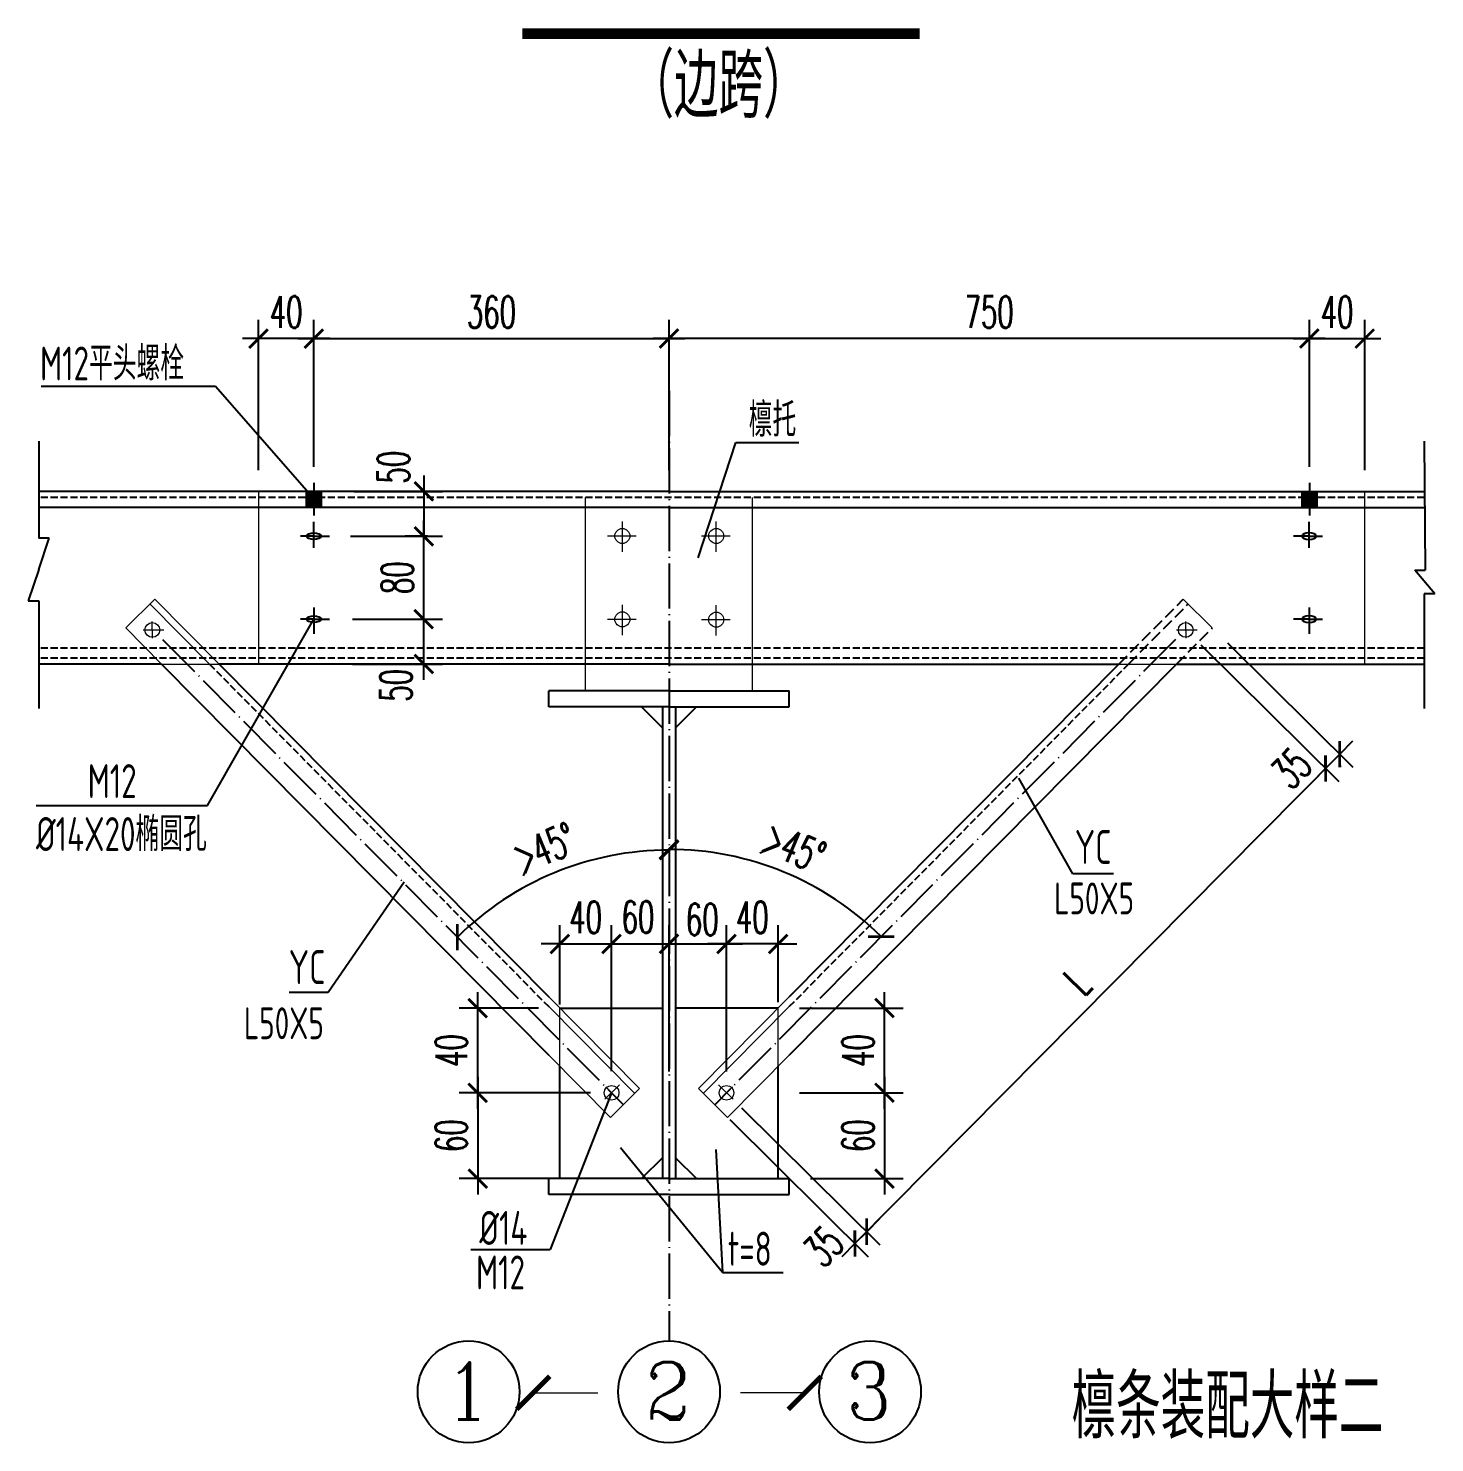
# Model space of a CAD drawing. Extents: x -307088 to 5640332, y -3541089 to -2181377.
# Drawn here: x 5560666 to 5575579, y -3379659 to -3364659 of the extents above; entities that cross this region are included whole.
import ezdxf
from ezdxf.enums import TextEntityAlignment as Align

# ---------------------------------------------------------------- set-up
doc = ezdxf.new("R2010")
doc.units = 0
doc.header["$LTSCALE"] = 100
doc.header["$MEASUREMENT"] = 0
for name, pattern in [('ACAD_ISO02W100', [15, 12, -3]), ('ACAD_ISO04W100', [30.5, 24, -3, 0.5, -3]), ('CENTER', [2, 1.25, -0.25, 0.25, -0.25]), ('DASH', [0.35, 0.25, -0.1])]:
    doc.linetypes.add(name, pattern=pattern)
doc.layers.get('0').update_dxf_attribs({"linetype": 'CONTINUOUS'})
doc.layers.get('DEFPOINTS').update_dxf_attribs({"linetype": 'CONTINUOUS'})
for name, color, linetype in [('PUB_DIM', 3, 'CONTINUOUS'), ('PUB_TEXT', 7, 'CONTINUOUS'), ('图层2', 7, 'CONTINUOUS'), ('标注', 7, 'CONTINUOUS'), ('螺栓', 15, 'CONTINUOUS')]:
    doc.layers.add(name, color=color, linetype=linetype)
for name, color, linetype, lineweight in [('虚线', 8, 'ACAD_ISO02W100', 9), ('轮廓', 7, 'CONTINUOUS', 9), ('轴线', 1, 'CENTER', 13)]:
    doc.layers.add(name, color=color, linetype=linetype, lineweight=lineweight)
doc.styles.add('_HZTXT', font='tssdeng.shx', dxfattribs={"width": 0.8, "bigfont": 'HZTXT.shx'})
doc.styles.add('DIM_FONT', font='SIMPLEX.shx', dxfattribs={"width": 0.6, "bigfont": 'hztxt.shx'})
doc.styles.add('HZTXT1', font='simplex.shx', dxfattribs={"width": 0.7, "height": 1000, "bigfont": 'hztxt.shx'})
doc.styles.add('ROMANC', font='ROMANC.shx', dxfattribs={"width": 0.7, "height": 700})
doc.dimstyles.new('dim100', dxfattribs={"dimtxt": 300, "dimasz": 176, "dimexe": 176, "dimexo": 200, "dimgap": 100, "dimtad": 1, "dimdec": 0, "dimdsep": 46, "dimtxsty": 'DIM_FONT', "dimblk": 'ARCHTICK', "dimcen": 2.5, "dimdle": 150, "dimclrd": 136, "dimclre": 136, "dimclrt": 7, "dimadec": 0, "dimazin": 0, "dimtfac": 1, "dimtdec": 0, "dimtix": 1, "dimtmove": 2, "dimatfit": 2, "dimldrblk": 'ARCHTICK', "dimfxl": 1, "dimlwd": -1, "dimarcsym": 0})

# ---------------------------------------------------------------- blocks, each defined once
blk = doc.blocks.new('轴线号')
at = {"layer": 'PUB_DIM', "lineweight": -3}
blk.add_circle((0, -400), 400, dxfattribs=at)
at = {"layer": 'PUB_TEXT', "lineweight": -3, "style": 'ROMANC', "width": 0.888889}
blk.add_attdef('A', text='', height=450, dxfattribs=at).set_placement((-190, -618), (172, -618), align=Align.FIT)
blk = doc.blocks.new('_ARCHTICK')
at = {"color": 0, "linetype": 'ByBlock', "const_width": 0.15}
blk.add_lwpolyline([(-0.5, -0.5), (0.5, 0.5)], dxfattribs=at)
blk = doc.blocks.new('A$C3B1F439F')
at = {"layer": '轮廓'}
for p, q in [((-155, -153), (190, 189)), ((0, 0), (-139, 140)), ((0, 0), (139, -140))]:
    blk.add_line(p, q, dxfattribs=at)
blk.add_circle((0, 0), 174, dxfattribs=at)
blk = doc.blocks.new('A$C280F6FDE')
at = {"layer": '轮廓'}
for p, q in [((-244, 244), (262, -262)), ((235, 235), (-242, -242))]:
    blk.add_line(p, q, dxfattribs=at)
blk.add_circle((3, 6), 177, dxfattribs=at)

msp = doc.modelspace()

# ---------------------------------------------------------------- linework, layer by layer
at = {"color": 136, "linetype": 'ByBlock'}
for p, q in [((5563106.7, -3369345.2), (5563106.7, -3367751.9)), ((5563694, -3369308.5), (5563694, -3367751.9)), ((5563694, -3369308.5), (5563694, -3367751.9)), ((5567460, -3369308.5), (5567460, -3367751.9)), ((5567460, -3369345.2), (5567460, -3367751.9)), ((5574250.1, -3369308.5), (5574250.1, -3367751.9)), ((5574250.1, -3369308.5), (5574250.1, -3367751.9)), ((5574837.4, -3369345.2), (5574837.4, -3367751.9)), ((5563862.8, -3367949.9), (5562938, -3367949.9)), ((5563525.3, -3367949.9), (5567628.7, -3367949.9)), ((5574418.9, -3367949.9), (5567291.2, -3367949.9)), ((5574081.4, -3367949.9), (5575006.2, -3367949.9)), ((5564859.9, -3369401.5), (5564859.9, -3370046.2)), ((5564120.9, -3369570.2), (5565057.9, -3369570.2)), ((5564859.9, -3371094.2), (5564859.9, -3369877.5)), ((5564084.1, -3370046.2), (5565057.9, -3370046.2)), ((5564898.4, -3370046.2), (5564661.9, -3370046.2)), ((5564103.1, -3370925.4), (5565057.9, -3370925.4)), ((5564103.1, -3370925.4), (5565057.9, -3370925.4)), ((5564859.9, -3371570.1), (5564859.9, -3370925.4)), ((5573380.8, -3371177.1), (5574712.5, -3372496.1)), ((5573098.9, -3371198), (5574562.5, -3372647.5)), ((5573098.9, -3371198), (5574562.5, -3372647.5)), ((5564103.1, -3371401.4), (5565057.9, -3371401.4)), ((5574571.9, -3372356.8), (5574711.2, -3372216.1)), ((5574421.9, -3372508.2), (5574571.9, -3372356.8)), ((5574421.9, -3372508.2), (5574571.9, -3372356.8)), ((5569437.4, -3377540.9), (5574540.6, -3372388.3)), ((5574421.9, -3372508.2), (5574282.5, -3372648.9)), ((5566302.4, -3375013.3), (5566302.4, -3374171.2)), ((5566850.8, -3374643.7), (5566850.8, -3374171.2)), ((5566850.8, -3375719.5), (5566850.8, -3374171.2)), ((5567460, -3375719.5), (5567460, -3374171.2)), ((5567460, -3375723.3), (5567460, -3374171.2)), ((5568069.2, -3375723.3), (5568069.2, -3374171.2)), ((5568069.2, -3374643.7), (5568069.2, -3374171.2)), ((5568617.6, -3374985.5), (5568617.6, -3374171.2)), ((5566302.4, -3374369.2), (5566104.4, -3374369.2)), ((5566302.4, -3374369.2), (5566850.8, -3374369.2)), ((5566682, -3374369.2), (5567628.7, -3374369.2)), ((5566850.8, -3374369.2), (5567048.8, -3374369.2)), ((5567291.2, -3374369.2), (5568238, -3374369.2)), ((5568069.2, -3374369.2), (5567871.2, -3374369.2)), ((5568617.6, -3374369.2), (5568069.2, -3374369.2)), ((5568617.6, -3374369.2), (5568815.6, -3374369.2)), ((5565432.1, -3376117.1), (5565432.1, -3374881.6)), ((5569744.9, -3376117.1), (5569744.9, -3374881.6)), ((5566077.4, -3375050.3), (5565234.1, -3375050.3)), ((5568842.6, -3375050.3), (5569942.9, -3375050.3)), ((5565432.1, -3375779.6), (5565432.1, -3377026.6)), ((5569744.9, -3375779.6), (5569744.9, -3377026.6)), ((5566077.4, -3375948.3), (5565234.1, -3375948.3)), ((5566625.8, -3375948.3), (5565234.1, -3375948.3)), ((5568842.6, -3375948.3), (5569942.9, -3375948.3)), ((5568842.6, -3375948.3), (5569942.9, -3375948.3)), ((5568229.1, -3376106.7), (5569696.9, -3377560.4)), ((5568229.1, -3376106.7), (5569696.9, -3377560.4)), ((5568104.1, -3376232.8), (5569571.9, -3377686.5)), ((5566625.8, -3376857.9), (5565234.1, -3376857.9)), ((5568960.2, -3376857.9), (5569942.9, -3376857.9)), ((5569556.2, -3377421), (5569695.5, -3377280.4)), ((5569556.2, -3377421), (5569431.2, -3377547.2)), ((5569556.2, -3377421), (5569431.2, -3377547.2)), ((5569431.2, -3377547.2), (5569291.9, -3377687.9))]:
    msp.add_line(p, q, dxfattribs=at)
for radius, start, end in [(3189.3, 90, 134.72381), (3196.8, 45.27619, 90)]:
    msp.add_arc((5567460, -3376563.4), radius, start, end, dxfattribs=at)
at = {"layer": 'DEFPOINTS', "color": 0, "linetype": 'ByBlock'}
for p in [(5563106.7, -3367949.9), (5567460, -3367949.9), (5567460, -3367949.9), (5574837.4, -3367949.9), (5567460, -3368503.7), (5567460, -3368503.7), (5563694, -3369533.5), (5563694, -3369533.5), (5574250.1, -3369533.5), (5574250.1, -3369533.5), (5563106.7, -3369570.2), (5563895.9, -3369570.2), (5574837.4, -3369570.2), (5575485.5, -3369570.2), (5563859.1, -3370046.2), (5564859.9, -3370046.2), (5564859.9, -3370046.2), (5575448.7, -3370046.2), (5563878.1, -3370925.4), (5563878.1, -3370925.4), (5564859.9, -3370925.4), (5573220.9, -3371018.8), (5575467.7, -3370925.4), (5575467.7, -3370925.4), (5562089.3, -3371140.7), (5572830.7, -3371140.7), (5572939.1, -3371039.7), (5572939.1, -3371039.7), (5563878.1, -3371401.4), (5575467.7, -3371401.4), (5575467.7, -3371685.1), (5574571.9, -3372356.8), (5574421.9, -3372508.2), (5566850.8, -3374369.2), (5567460, -3374369.2), (5568069.2, -3374369.2), (5568069.2, -3374369.2), (5566850.8, -3374868.7), (5568069.2, -3374868.7), (5565432.1, -3375050.3), (5566302.4, -3375050.3), (5569744.9, -3375050.3), (5568617.6, -3375210.5), (5566302.4, -3375238.3), (5566302.4, -3375948.3), (5566850.8, -3375944.5), (5566850.8, -3375948.3), (5567460, -3375944.5), (5567460, -3375948.3), (5568069.2, -3375948.3), (5568069.2, -3375948.3), (5568069.2, -3375948.3), (5566975.7, -3376074.5), (5567944.2, -3376074.5), (5567944.2, -3376074.5), (5565432.1, -3376857.9), (5566850.8, -3376857.9), (5569744.9, -3376857.9), (5569431.2, -3377547.2), (5567460, -3378579), (5567460, -3378579)]:
    msp.add_point(p, dxfattribs=at)
at = {"layer": 'PUB_DIM', "lineweight": -3, "const_width": 112.5}
msp.add_lwpolyline([(5565904.2, -3364715.5), (5570117.5, -3364715.5)], dxfattribs=at)
at = {"layer": '图层2', "color": 7, "linetype": 'DASH', "lineweight": -2, "ltscale": 5}
for p, q in [((5572231.5, -3371401.4), (5572912.8, -3370713.6)), ((5572333.3, -3371401.4), (5572964.1, -3370764.4)), ((5572842, -3371401.4), (5573220.9, -3371018.8))]:
    msp.add_line(p, q, dxfattribs=at)
at = {"layer": '标注', "color": 136}
for p, q in [((5560801.1, -3368455.3), (5562650.2, -3368455.3)), ((5562650.2, -3368455.3), (5563718.7, -3369674.8)), ((5567768.4, -3370276), (5568167, -3369051.2)), ((5568167, -3369051.2), (5568835.9, -3369051.2)), ((5562564.6, -3372900.9), (5563694, -3370925.4)), ((5571740.5, -3373625.5), (5571170, -3372611.1)), ((5560749.8, -3372900.9), (5562564.6, -3372900.9)), ((5563846.5, -3374881.8), (5564651.5, -3373712.7)), ((5572174.8, -3373625.5), (5571740.5, -3373625.5)), ((5563432.1, -3374881.8), (5563846.5, -3374881.8)), ((5566850.8, -3375948.3), (5566198.1, -3377611.4)), ((5568026.6, -3377852.4), (5566945, -3376532.5)), ((5567957, -3376548.3), (5568026.6, -3377852.4)), ((5565360.3, -3377611.4), (5566198.1, -3377611.4)), ((5568026.6, -3377852.4), (5568671.6, -3377852.4))]:
    msp.add_line(p, q, dxfattribs=at)
at = {"layer": '标注'}
for p, q in [((5560777.5, -3369038.5), (5560777.5, -3370067.7)), ((5575467.7, -3369038.5), (5575479.5, -3370404.4)), ((5563694, -3370170.1), (5563694, -3369892.4)), ((5574247.2, -3370170.1), (5574247.2, -3369892.4)), ((5560777.5, -3370400), (5560889, -3370067.7)), ((5560889, -3370067.7), (5560777.5, -3370067.7)), ((5563694, -3370046.2), (5563553.2, -3370046.2)), ((5563694, -3370046.2), (5563859.1, -3370046.2)), ((5574247.2, -3370046.2), (5574082.1, -3370046.2)), ((5574247.2, -3370046.2), (5574388, -3370046.2)), ((5560777.5, -3370400), (5560666, -3370732.3)), ((5575579.2, -3370657.5), (5575368, -3370404.4)), ((5575368, -3370404.4), (5575479.5, -3370404.4)), ((5560666, -3370732.3), (5560777.5, -3370732.3)), ((5560777.5, -3370732.3), (5560777.5, -3371872.2)), ((5575579.2, -3370657.5), (5575467.7, -3370657.5)), ((5575467.7, -3370657.5), (5575467.7, -3371872.2)), ((5563694, -3370801.6), (5563694, -3371079.2)), ((5574247.2, -3370801.6), (5574247.2, -3371079.2)), ((5563694, -3370925.4), (5563553.2, -3370925.4)), ((5563694, -3370925.4), (5563859.1, -3370925.4)), ((5574247.2, -3370925.4), (5574082.1, -3370925.4)), ((5574247.2, -3370925.4), (5574388, -3370925.4))]:
    msp.add_line(p, q, dxfattribs=at)
for centre in [(5563694, -3370046.2), (5563694, -3370925.4)]:
    msp.add_ellipse(centre, major_axis=(-76.2, 0), ratio=0.4562067, dxfattribs=at)
at = {"layer": '标注', "extrusion": (0, 0, -1)}
for centre in [(5574247.2, -3370046.2), (5574247.2, -3370925.4)]:
    msp.add_ellipse(centre, major_axis=(76.2, 0), ratio=0.4562067, dxfattribs=at)
at = {"layer": '虚线', "linetype": 'Continuous', "ltscale": 40}
for p, q in [((5563106.7, -3369570.2), (5563106.7, -3371401.4)), ((5574834.5, -3369570.2), (5574834.5, -3371401.4))]:
    msp.add_line(p, q, dxfattribs=at)
at = {"layer": '虚线', "ltscale": 40}
for p, q in [((5566302.4, -3375666.7), (5566302.4, -3375050.3)), ((5568617.6, -3375666.7), (5568617.6, -3375050.3))]:
    msp.add_line(p, q, dxfattribs=at)
at = {"layer": '螺栓', "color": 1, "linetype": 'ACAD_ISO04W100', "ltscale": 0.2}
for p, q in [((5567460, -3368503.7), (5567460, -3378579)), ((5562089.3, -3371140.7), (5566975.7, -3376074.5)), ((5572830.7, -3371140.7), (5567944.2, -3376074.5))]:
    msp.add_line(p, q, dxfattribs=at)
at = {"layer": '螺栓', "color": 7, "linetype": 'Continuous', "ltscale": 1.5}
for p, q in [((5563694, -3369481.2), (5563694, -3369827.7)), ((5574250.1, -3369481.2), (5574250.1, -3369827.7))]:
    msp.add_line(p, q, dxfattribs=at)
at = {"layer": '螺栓', "color": 3, "lineweight": -3, "ltscale": 1.5}
for p, q in [((5567460, -3369570.2), (5560777.5, -3369570.2)), ((5567460, -3369570.2), (5575467.7, -3369570.2)), ((5567460, -3369740.3), (5560777.5, -3369740.3)), ((5567460, -3369740.3), (5575467.7, -3369740.3)), ((5562078, -3371401.4), (5560780.2, -3371401.4)), ((5562078, -3371401.4), (5566184.2, -3375547.5)), ((5567460, -3371401.4), (5562688.4, -3371401.4)), ((5562688.4, -3371401.4), (5566184.2, -3374931.1)), ((5567460, -3371401.4), (5572231.5, -3371401.4)), ((5572842, -3371401.4), (5568735.7, -3375547.5)), ((5572231.5, -3371401.4), (5568735.7, -3374931.1)), ((5572842, -3371401.4), (5575467.7, -3371401.4)), ((5567460, -3371685.1), (5566184.2, -3371685.1)), ((5566184.2, -3371855.2), (5566184.2, -3371685.1)), ((5567460, -3371685.1), (5568735.7, -3371685.1)), ((5568735.7, -3371855.2), (5568735.7, -3371685.1)), ((5567460, -3371855.2), (5566184.2, -3371855.2)), ((5567391.6, -3372076.2), (5567169.9, -3371855.2)), ((5567391.6, -3371855.2), (5567391.6, -3376857.9)), ((5567460, -3371855.2), (5568735.7, -3371855.2)), ((5567528.4, -3371855.2), (5567528.4, -3376857.9)), ((5567528.4, -3372076.2), (5567750.1, -3371855.2)), ((5566302.4, -3375050.3), (5567391.6, -3375050.3)), ((5568617.6, -3375050.3), (5567528.4, -3375050.3)), ((5566302.4, -3376857.9), (5566302.4, -3375666.7)), ((5568617.6, -3376857.9), (5568617.6, -3375666.7)), ((5567391.6, -3376636.9), (5567169.9, -3376857.9)), ((5567528.4, -3376636.9), (5567750.1, -3376857.9)), ((5567460, -3376857.9), (5566184.2, -3376857.9)), ((5566184.2, -3377028), (5566184.2, -3376857.9)), ((5567460, -3376857.9), (5568735.7, -3376857.9)), ((5568735.7, -3377028), (5568735.7, -3376857.9)), ((5567460, -3377028), (5566184.2, -3377028)), ((5567460, -3377028), (5568735.7, -3377028))]:
    msp.add_line(p, q, dxfattribs=at)
at = {"layer": '螺栓', "color": 7, "linetype": 'DASH', "ltscale": 3}
for p, q in [((5575467.7, -3369634), (5560777.5, -3369634)), ((5575467.7, -3371231.3), (5560780.2, -3371231.3)), ((5575467.7, -3371337.6), (5560780.2, -3371337.6)), ((5562586.7, -3371401.4), (5566184.2, -3375033.8)), ((5572333.3, -3371401.4), (5568735.7, -3375033.8))]:
    msp.add_line(p, q, dxfattribs=at)
at = {"layer": '螺栓', "color": 7, "lineweight": -3, "ltscale": 1.5}
for p, q in [((5568422.9, -3373402.6), (5568625.6, -3373325.6)), ((5565917.7, -3373647.1), (5566010.5, -3373451.9))]:
    msp.add_line(p, q, dxfattribs=at)
at = {"layer": '螺栓', "color": 7, "linetype": 'Continuous', "ltscale": 1.5, "const_width": 180}
for points in [[(5563694, -3369570.2), (5563694, -3369740.3)], [(5574250.1, -3369570.2), (5574250.1, -3369740.3)]]:
    msp.add_lwpolyline(points, dxfattribs=at)
at = {"layer": '轮廓'}
for p, q in [((5566575.3, -3371685.1), (5566575.3, -3369634)), ((5568344.7, -3371685.1), (5568344.7, -3369634)), ((5562007.2, -3370713.6), (5561699, -3371018.8)), ((5562688.4, -3371401.4), (5562007.2, -3370713.6)), ((5572912.8, -3370713.6), (5573220.9, -3371018.8)), ((5562586.7, -3371401.4), (5561955.9, -3370764.4)), ((5562078, -3371401.4), (5561699, -3371018.8)), ((5562078, -3371401.4), (5562688.4, -3371401.4)), ((5572231.5, -3371401.4), (5572842, -3371401.4)), ((5566184.2, -3374931.1), (5567147.9, -3375904)), ((5568735.7, -3374931.1), (5567772.1, -3375904)), ((5566184.2, -3375033.8), (5567096.5, -3375954.9)), ((5568735.7, -3375033.8), (5567823.5, -3375954.9)), ((5566184.2, -3375547.5), (5566839.7, -3376209.3)), ((5568735.7, -3375547.5), (5568080.3, -3376209.3)), ((5566781.1, -3376017.4), (5566936.5, -3375863.4)), ((5566850.8, -3375948.3), (5566788.3, -3375885.2)), ((5566839.7, -3376209.3), (5567147.9, -3375904)), ((5566850.8, -3375948.3), (5566913.3, -3376011.4)), ((5568080.3, -3376209.3), (5567772.1, -3375904)), ((5568138.9, -3376017.4), (5567983.5, -3375863.4)), ((5568069.2, -3375948.3), (5568006.7, -3376011.4)), ((5568069.2, -3375948.3), (5568131.7, -3375885.2))]:
    msp.add_line(p, q, dxfattribs=at)
for centre in [(5566850.8, -3375948.3), (5568069.2, -3375948.3)]:
    msp.add_circle(centre, 78.2, dxfattribs=at)

# ---------------------------------------------------------------- block references
at = {"color": 136, "linetype": 'ByBlock'}
for p, xscale, yscale, zscale, rotation in [((5563106.7, -3367949.9), 198, 198, 198, 180), ((5563694, -3367949.9), 198, 198, 198, 180), ((5567460, -3367949.9), 198, 198, 198, 180), ((5574250.1, -3367949.9), 198, 198, 198, 180), ((5564859.9, -3369570.2), 198, 198, 198, 90), ((5564859.9, -3370046.2), 198, 198, 198, 270), ((5564859.9, -3370046.2), 198, 198, 198, 90), ((5564859.9, -3370925.4), 198, 198, 198, 90), ((5564859.9, -3370925.4), 198, 198, 198, 270), ((5564859.9, -3371401.4), 198, 198, 198, 270), ((5574571.9, -3372356.8), 197.9999999999855, 197.9999999999855, 197.9999999999855, 225.2761882732447), ((5574421.9, -3372508.2), 197.9999999993936, 197.9999999993936, 197.9999999993936, 45.27618827330276), ((5574421.9, -3372508.2), 197.9999999993936, 197.9999999993936, 197.9999999993936, 45.27618827330276), ((5567460, -3373366.7), 198, 198, 198, 180), ((5565215.7, -3374297.4), 198.0000000000083, 198.0000000000083, 198.0000000000083, 224.7238117253832), ((5569709.5, -3374292.1), 198.0000000000083, 198.0000000000083, 198.0000000000083, 315.2761882746168), ((5566850.8, -3374369.2), 198, 198, 198, 180), ((5566850.8, -3374369.2), 198, 198, 198, 180), ((5567460, -3374369.2), 198, 198, 198, 180), ((5568617.6, -3374369.2), 198, 198, 198, 180), ((5565432.1, -3375050.3), 198, 198, 198, 90), ((5569744.9, -3375050.3), 198, 198, 198, 90), ((5565432.1, -3375948.3), 198, 198, 198, 270), ((5565432.1, -3375948.3), 198, 198, 198, 90), ((5569744.9, -3375948.3), 198, 198, 198, 90), ((5569744.9, -3375948.3), 198, 198, 198, 270), ((5565432.1, -3376857.9), 198, 198, 198, 270), ((5569744.9, -3376857.9), 198, 198, 198, 270), ((5569556.2, -3377421), 198.0000000004015, 198.0000000004015, 198.0000000004015, 225.2761882745019), ((5569556.2, -3377421), 197.9999999999855, 197.9999999999855, 197.9999999999855, 225.2761882732447), ((5569431.2, -3377547.2), 197.9999999992218, 197.9999999992218, 197.9999999992218, 45.27618827484658)]:
    msp.add_blockref('_ARCHTICK', p, dxfattribs=dict(at, xscale=xscale, yscale=yscale, zscale=zscale, rotation=rotation))
at = {"color": 136, "linetype": 'ByBlock', "xscale": 198, "yscale": 198, "zscale": 198}
for p in [(5563694, -3367949.9), (5567460, -3367949.9), (5574250.1, -3367949.9), (5574837.4, -3367949.9), (5567460, -3373374.1), (5566302.4, -3374369.2), (5567460, -3374369.2), (5568069.2, -3374369.2), (5568069.2, -3374369.2)]:
    msp.add_blockref('_ARCHTICK', p, dxfattribs=at)
at = {"layer": '标注'}
for name, p, xscale, yscale, zscale, rotation in [('A$C280F6FDE', (5566962.3, -3370044.6), 0.4499999994108588, 0.4499999994108588, 0.4499999994108588, 314.9999998993818), ('A$C280F6FDE', (5567957.7, -3370044.6), 0.4499999994108588, 0.4499999994108588, 0.4499999994108588, 314.9999998993818), ('A$C280F6FDE', (5566962.3, -3370928.4), 0.4499999994108588, 0.4499999994108588, 0.4499999994108588, 314.9999998993818), ('A$C280F6FDE', (5567957.7, -3370931.9), 0.4499999994108588, 0.4499999994108588, 0.4499999994108588, 314.9999998993818), ('A$C3B1F439F', (5561980.9, -3371039.7), 0.4500000000271546, 0.4500000000271546, 0.4500000000271546, 315.2253216834445), ('A$C3B1F439F', (5572939.1, -3371039.7), 0.4500000000271546, 0.4500000000271546, 0.4500000000271546, 315.2253216834445)]:
    msp.add_blockref(name, p, dxfattribs=dict(at, xscale=xscale, yscale=yscale, zscale=zscale, rotation=rotation))
at = {"layer": '标注', "ltscale": 1.5}
ref = msp.add_blockref('轴线号', (5565335, -3378579), dxfattribs=dict(at, xscale=1.350000000558794, yscale=1.350000000558794, zscale=1.350000000558794))
ref.add_attrib('A', '1', dxfattribs={"layer": 'PUB_TEXT', "lineweight": -3, "height": 607.5, "style": 'ROMANC', "width": 1.407407}).set_placement((5565078, -3379413.6), (5565566.6, -3379413.6), align=Align.FIT)
ref = msp.add_blockref('轴线号', (5567460, -3378579), dxfattribs=dict(at, xscale=1.350000000558794, yscale=1.350000000558794, zscale=1.350000000558794))
ref.add_attrib('A', '2', dxfattribs={"layer": 'PUB_TEXT', "lineweight": -3, "height": 607.5, "style": 'ROMANC', "width": 0.993464}).set_placement((5567203, -3379413.6), (5567691.6, -3379413.6), align=Align.FIT)
ref = msp.add_blockref('轴线号', (5569591.9, -3378579), dxfattribs=dict(at, xscale=1.350000000558794, yscale=1.350000000558794, zscale=1.350000000558794))
ref.add_attrib('A', '3', dxfattribs={"layer": 'PUB_TEXT', "lineweight": -3, "height": 607.5, "style": 'ROMANC', "width": 0.993464}).set_placement((5569335, -3379413.6), (5569823.5, -3379413.6), align=Align.FIT)

# ---------------------------------------------------------------- texts
at = {"color": 7, "linetype": 'ByBlock', "char_height": 337.5, "attachment_point": 5, "style": 'DIM_FONT'}
for s, insert in [('40', (5563400.4, -3367668.7)), ('360', (5565577, -3367668.7)), ('750', (5570855.1, -3367668.7)), ('40', (5574543.8, -3367668.7)), ('40', (5566576.6, -3374088)), ('60', (5567130.7, -3374084.2)), ('60', (5567812.6, -3374110.1)), ('40', (5568343.4, -3374088))]:
    msp.add_mtext(s, dxfattribs=dict(at, insert=insert))
for s, insert, rotation in [('50', (5564539.2, -3369314.2), 90), ('80', (5564578.6, -3370485.8), 90), ('50', (5564565.4, -3371627.2), 90), ('35', (5574060.1, -3372506.2), 45.27619), ('{\\Fromans.shx|c1;>45°}', (5566139.6, -3373353.9), 22.36191), ('{\\Fromans.shx|c1;>45°}', (5568783.2, -3373347), 337.63809), ('L', (5571789.2, -3374766.7), 45.27619), ('40', (5565150.9, -3375499.3), 90), ('40', (5569463.7, -3375499.3), 90), ('60', (5565150.9, -3376403.1), 90), ('60', (5569463.7, -3376403.1), 90), ('35', (5569099.5, -3377576.4), 45.27619)]:
    msp.add_mtext(s, dxfattribs=dict(at, insert=insert, rotation=rotation))
at = {"layer": 'PUB_TEXT', "lineweight": -3, "style": 'HZTXT1', "width": 0.7}
for s, p in [('（边跨）', (5567040, -3365606.7)), ('檩条装配大样二', (5571728.5, -3379614.8))]:
    msp.add_text(s, height=675, dxfattribs=at).set_placement(p)
at = {"layer": '螺栓', "color": 7, "linetype": 'Continuous', "style": '_HZTXT', "width": 0.7}
for s, p in [('M12平头螺栓', (5560790.7, -3368394)), ('檩托', (5568305.3, -3368991.1)), ('M12', (5561296.1, -3372822.5)), ('%%C14X20椭圆孔', (5560748.2, -3373384.5)), ('YC', (5571762.6, -3373520.8)), ('YC', (5563427.7, -3374795.1)), ('%%C14', (5565449.1, -3377561.4)), ('t=8', (5568082.3, -3377781.8)), ('M12', (5565413.9, -3378033.3))]:
    msp.add_text(s, height=360, dxfattribs=at).set_placement(p)
at = {"layer": '轴线', "color": 7, "lineweight": -3, "style": '_HZTXT', "width": 0.7}
for p in [(5571543.7, -3374055.5), (5562952.3, -3375379.7)]:
    msp.add_text('L50X5', height=337.5, dxfattribs=at).set_placement(p)

# ---------------------------------------------------------------- leaders
at = {"layer": '轴线', "color": 3, "linetype": 'Continuous', "lineweight": -3, "ltscale": 1.5}
for points, override in [([(5566020.6, -3379129.8), (5566703.7, -3379129.8)], {"dimasz": 350, "dimgap": 100, "dimtad": 0}), ([(5568899.4, -3379129.8), (5568216.3, -3379129.8)], {"dimasz": 350, "dimtad": 0})]:
    msp.add_leader(points, dimstyle='dim100', override=override, dxfattribs=at)

doc.saveas('drawing.dxf')
